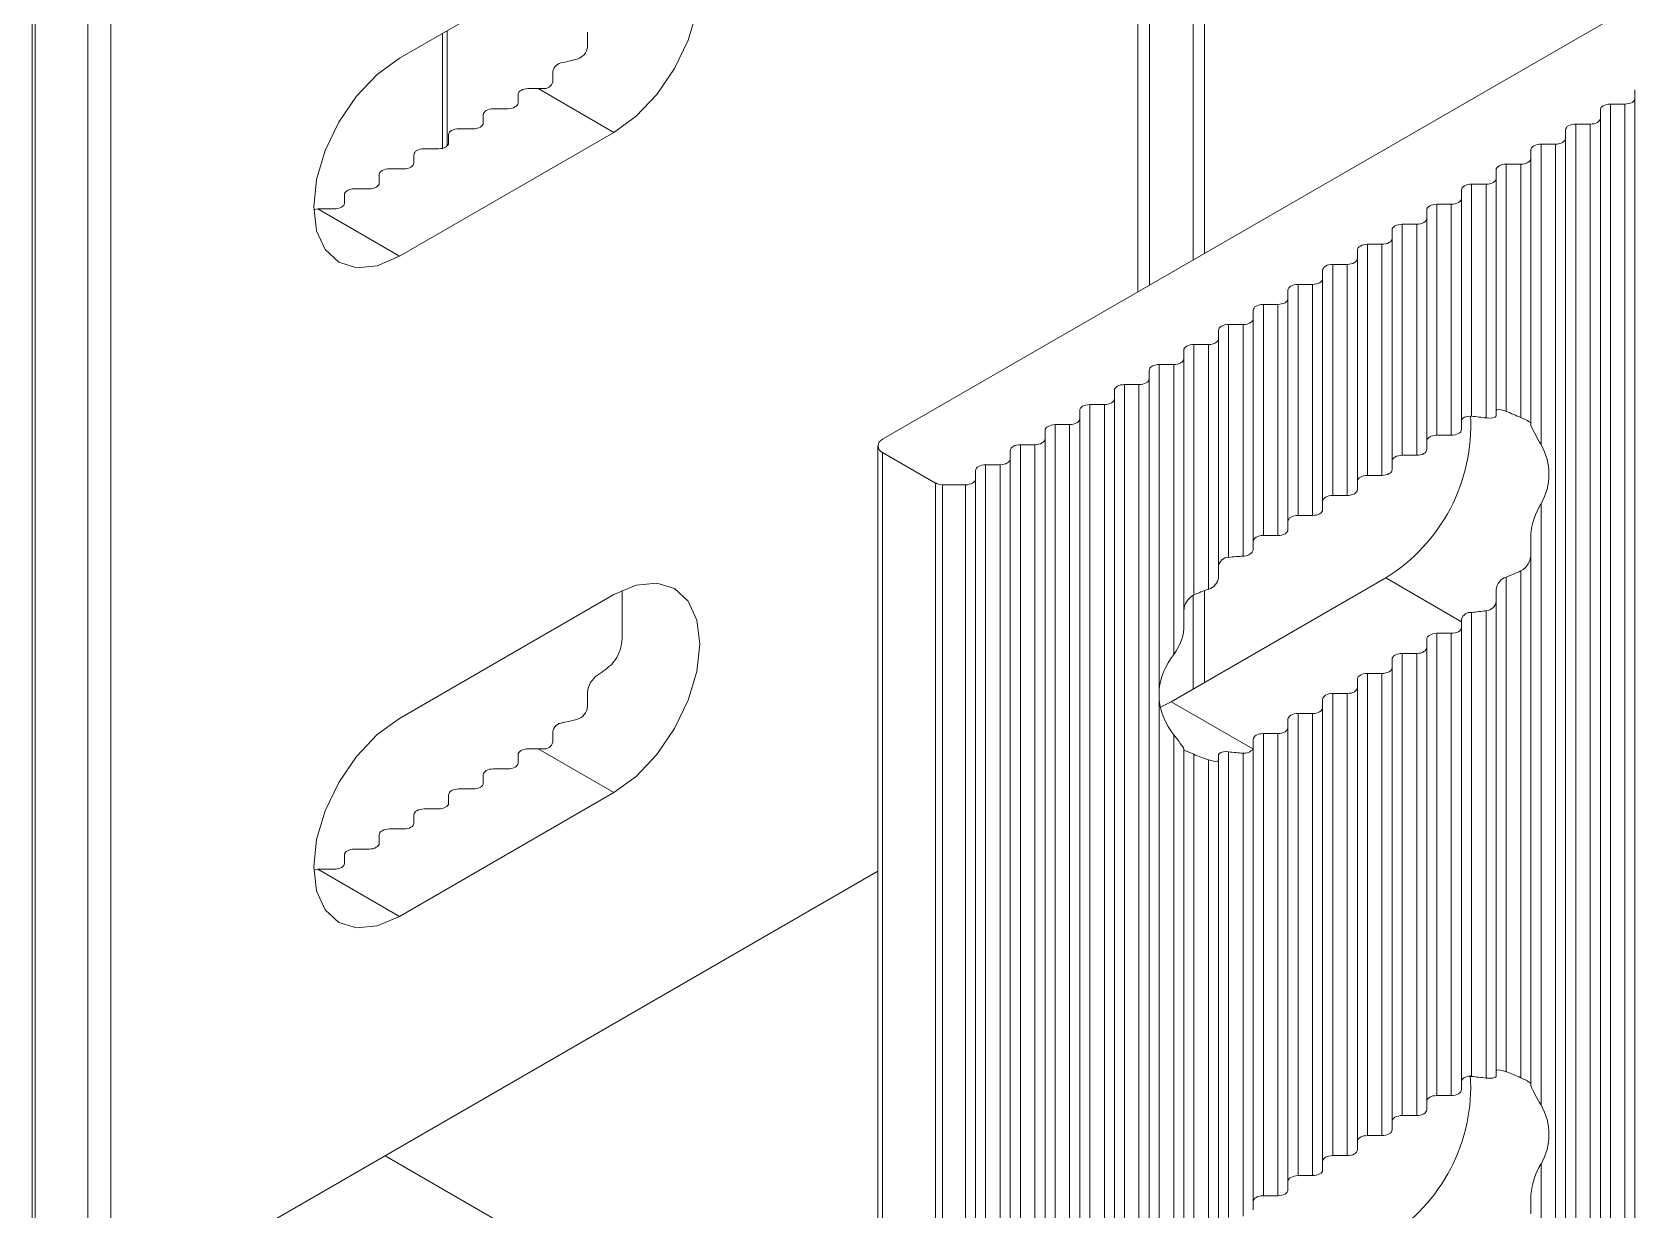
# Model space of a CAD drawing. Header units: millimetres. Extents: x 39 to 459, y 26 to 647.
# Drawn here: x 84.184 to 85.373, y 234.883 to 235.757 of the extents above; entities that cross this region are included whole.
import ezdxf

# ---------------------------------------------------------------- set-up
doc = ezdxf.new("R2010")
doc.units = ezdxf.units.MM
doc.layers.add('ANTET', color=7, linetype='Continuous')

# ---------------------------------------------------------------- blocks, each defined once
blk = doc.blocks.new('Griyaj Montajı')
at = {"color": 8, "linetype": 'Continuous', "lineweight": 15}
for p, q in [((11067.9592, 2127.9226), (11067.9592, 2127.2613)), ((11067.9677, 2127.9246), (11067.9677, 2127.2662)), ((11068.0002, 2127.9246), (11068.0002, 2127.2849)), ((11068.0087, 2127.9226), (11068.0087, 2127.2898)), ((11067.4466, 2127.4551), (11067.4466, 2127.3696)), ((11068.0002, 2127.0365), (11068.0002, 2126.9665)), ((11068.0087, 2127.0395), (11068.0087, 2126.9714))]:
    blk.add_line(p, q, dxfattribs=at)
at = {"color": 7, "linetype": 'Continuous', "lineweight": 15}
for p, q in [((11068.532, 2127.5919), (11067.7697, 2127.1519)), ((11067.5703, 2127.5266), (11067.4112, 2127.4347)), ((11067.1386, 2127.5082), (11067.1386, 2126.5284)), ((11067.1408, 2127.5052), (11067.1408, 2126.5253)), ((11067.18, 2127.4825), (11067.18, 2126.5027)), ((11067.197, 2127.4825), (11067.197, 2126.5027)), ((11067.443, 2127.4531), (11067.443, 2127.3678)), ((11067.4992, 2127.4078), (11067.4992, 2127.4015)), ((11067.514, 2127.4121), (11067.5067, 2127.4121)), ((11067.514, 2127.4121), (11067.5703, 2127.3796)), ((11068.3281, 2127.405), (11068.3281, 2127.4112)), ((11068.3281, 2127.405), (11068.3281, 2126.4252)), ((11067.4734, 2127.3929), (11067.4734, 2127.3867)), ((11067.4917, 2127.3972), (11067.4809, 2127.3972)), ((11068.3024, 2127.3901), (11068.3024, 2127.3963)), ((11068.3099, 2127.4007), (11068.3206, 2127.4007)), ((11068.3099, 2127.4007), (11068.3099, 2126.4208)), ((11068.3206, 2127.4007), (11068.3206, 2126.4208)), ((11067.5703, 2127.3796), (11067.4112, 2127.2878)), ((11067.4659, 2127.3823), (11067.4551, 2127.3823)), ((11068.2766, 2127.3753), (11068.2766, 2127.3815)), ((11068.2841, 2127.3858), (11068.2949, 2127.3858)), ((11068.2841, 2127.3858), (11068.2841, 2126.406)), ((11068.2949, 2127.3858), (11068.2949, 2126.406)), ((11068.3024, 2127.3901), (11068.3024, 2126.4103)), ((11067.4476, 2127.378), (11067.4476, 2127.3718)), ((11068.2584, 2127.3709), (11068.2691, 2127.3709)), ((11068.2584, 2127.3709), (11068.2584, 2127.1481)), ((11068.2691, 2127.3709), (11068.2691, 2126.3911)), ((11068.2766, 2127.3753), (11068.2766, 2126.3954)), ((11067.4219, 2127.3631), (11067.4219, 2127.3569)), ((11067.4401, 2127.3675), (11067.4294, 2127.3675)), ((11068.2326, 2127.3561), (11068.2434, 2127.3561)), ((11068.2326, 2127.3561), (11068.2326, 2127.1725)), ((11068.2434, 2127.3561), (11068.2434, 2127.168)), ((11068.2509, 2127.3604), (11068.2509, 2127.3666)), ((11068.2509, 2127.3604), (11068.2509, 2127.1639)), ((11067.3961, 2127.3483), (11067.3961, 2127.3421)), ((11067.4144, 2127.3526), (11067.4036, 2127.3526)), ((11068.2251, 2127.3455), (11068.2251, 2127.3517)), ((11068.2251, 2127.3455), (11068.2251, 2127.1695)), ((11067.3704, 2127.3334), (11067.3704, 2127.3272)), ((11067.3886, 2127.3377), (11067.3779, 2127.3377)), ((11068.1993, 2127.3307), (11068.1993, 2127.3369)), ((11068.2068, 2127.3412), (11068.2176, 2127.3412)), ((11068.2068, 2127.3412), (11068.2068, 2127.169)), ((11068.2176, 2127.3412), (11068.2176, 2127.1678)), ((11067.3506, 2127.3228), (11067.3483, 2127.3223)), ((11067.3506, 2127.3228), (11067.4112, 2127.2878)), ((11067.3629, 2127.3229), (11067.3521, 2127.3229)), ((11068.1736, 2127.3158), (11068.1736, 2127.322)), ((11068.1811, 2127.3263), (11068.1918, 2127.3263)), ((11068.1811, 2127.3263), (11068.1811, 2127.1549)), ((11068.1918, 2127.3263), (11068.1918, 2127.1549)), ((11068.1993, 2127.3307), (11068.1993, 2127.1592)), ((11068.1553, 2127.3115), (11068.1661, 2127.3115)), ((11068.1553, 2127.3115), (11068.1553, 2127.14)), ((11068.1661, 2127.3115), (11068.1661, 2127.14)), ((11068.1736, 2127.3158), (11068.1736, 2127.1443)), ((11068.1296, 2127.2966), (11068.1403, 2127.2966)), ((11068.1296, 2127.2966), (11068.1296, 2127.1251)), ((11068.1403, 2127.2966), (11068.1403, 2127.1251)), ((11068.1478, 2127.3009), (11068.1478, 2127.3071)), ((11068.1478, 2127.3009), (11068.1478, 2127.1294)), ((11068.1221, 2127.286), (11068.1221, 2127.2923)), ((11068.1221, 2127.286), (11068.1221, 2127.1146)), ((11068.0963, 2127.2712), (11068.0963, 2127.2774)), ((11068.1038, 2127.2817), (11068.1146, 2127.2817)), ((11068.1038, 2127.2817), (11068.1038, 2127.1102)), ((11068.1146, 2127.2817), (11068.1146, 2127.1102)), ((11068.0706, 2127.2563), (11068.0706, 2127.2625)), ((11068.0781, 2127.2668), (11068.0888, 2127.2668)), ((11068.0781, 2127.2668), (11068.0781, 2127.0954)), ((11068.0888, 2127.2668), (11068.0888, 2127.0954)), ((11068.0963, 2127.2712), (11068.0963, 2127.0997)), ((11068.0523, 2127.252), (11068.0631, 2127.252)), ((11068.0523, 2127.252), (11068.0523, 2127.0805)), ((11068.0631, 2127.252), (11068.0631, 2127.0805)), ((11068.0706, 2127.2563), (11068.0706, 2127.0848)), ((11068.0265, 2127.2371), (11068.0373, 2127.2371)), ((11068.0265, 2127.2371), (11068.0265, 2127.0643)), ((11068.0373, 2127.2371), (11068.0373, 2127.0652)), ((11068.0448, 2127.2414), (11068.0448, 2127.2476)), ((11068.0448, 2127.2414), (11068.0448, 2127.07)), ((11068.019, 2127.2266), (11068.019, 2127.2328)), ((11068.019, 2127.2266), (11068.019, 2127.0492)), ((11067.9933, 2127.2117), (11067.9933, 2127.2179)), ((11068.0008, 2127.2222), (11068.0115, 2127.2222)), ((11068.0008, 2127.2222), (11068.0008, 2127.0364)), ((11068.0115, 2127.2222), (11068.0115, 2127.0405)), ((11067.9675, 2127.1968), (11067.9675, 2127.203)), ((11067.975, 2127.2074), (11067.9858, 2127.2074)), ((11067.975, 2127.2074), (11067.975, 2126.9666)), ((11067.9858, 2127.2074), (11067.9858, 2126.9923)), ((11067.9933, 2127.2117), (11067.9933, 2127.0112)), ((11067.9493, 2127.1925), (11067.96, 2127.1925)), ((11067.9493, 2127.1925), (11067.9493, 2126.2127)), ((11067.96, 2127.1925), (11067.96, 2126.2127)), ((11067.9675, 2127.1968), (11067.9675, 2126.217)), ((11067.9235, 2127.1776), (11067.9343, 2127.1776)), ((11067.9235, 2127.1776), (11067.9235, 2126.1978)), ((11067.9343, 2127.1776), (11067.9343, 2126.1978)), ((11067.9418, 2127.182), (11067.9418, 2127.1882)), ((11067.9418, 2127.182), (11067.9418, 2126.2021)), ((11067.916, 2127.1671), (11067.916, 2127.1733)), ((11067.916, 2127.1671), (11067.916, 2126.1872)), ((11067.8903, 2127.1522), (11067.8903, 2127.1584)), ((11067.8978, 2127.1628), (11067.9085, 2127.1628)), ((11067.8978, 2127.1628), (11067.8978, 2126.1829)), ((11067.9085, 2127.1628), (11067.9085, 2126.1829)), ((11068.1918, 2127.1549), (11068.1811, 2127.1549)), ((11067.7662, 2127.147), (11067.7662, 2126.1671)), ((11067.7697, 2127.1421), (11067.809, 2127.1194)), ((11067.7697, 2127.1421), (11067.7697, 2126.1622)), ((11067.8645, 2127.1374), (11067.8645, 2127.1436)), ((11067.872, 2127.1479), (11067.8828, 2127.1479)), ((11067.872, 2127.1479), (11067.872, 2126.168)), ((11067.8828, 2127.1479), (11067.8828, 2126.168)), ((11067.8903, 2127.1522), (11067.8903, 2126.1724)), ((11067.8462, 2127.133), (11067.857, 2127.133)), ((11067.8462, 2127.133), (11067.8462, 2126.1532)), ((11067.857, 2127.133), (11067.857, 2126.1532)), ((11067.8645, 2127.1374), (11067.8645, 2126.1575)), ((11068.1661, 2127.14), (11068.1553, 2127.14)), ((11067.809, 2127.1194), (11067.809, 2126.1396)), ((11067.8143, 2127.1182), (11067.8312, 2127.1182)), ((11067.8143, 2127.1182), (11067.8143, 2126.1383)), ((11067.8312, 2127.1182), (11067.8312, 2126.1383)), ((11067.8387, 2127.1225), (11067.8387, 2127.1287)), ((11067.8387, 2127.1225), (11067.8387, 2126.1426)), ((11068.1403, 2127.1251), (11068.1296, 2127.1251)), ((11068.1146, 2127.1102), (11068.1038, 2127.1102)), ((11068.0888, 2127.0954), (11068.0781, 2127.0954)), ((11068.2584, 2127.1039), (11068.2584, 2126.6581)), ((11068.0631, 2127.0805), (11068.0523, 2127.0805)), ((11068.2509, 2127.0669), (11068.2509, 2126.674)), ((11068.1431, 2127.049), (11067.984, 2126.9571)), ((11068.1993, 2127.0165), (11068.1431, 2127.049)), ((11068.2326, 2127.0497), (11068.2326, 2126.6826)), ((11068.2434, 2127.0542), (11068.2434, 2126.678)), ((11067.5703, 2127.0367), (11067.4112, 2126.9448)), ((11068.2068, 2127.0235), (11068.2068, 2126.679)), ((11068.2176, 2127.0247), (11068.2176, 2126.6778)), ((11068.2251, 2127.0316), (11068.2251, 2126.6796)), ((11068.1993, 2127.0165), (11068.1993, 2127.0122)), ((11068.1993, 2127.0122), (11068.1993, 2126.6693)), ((11068.1736, 2127.0035), (11068.1736, 2126.9973)), ((11068.1918, 2127.0079), (11068.1811, 2127.0079)), ((11068.1811, 2127.0079), (11068.1811, 2126.6649)), ((11068.1918, 2127.0079), (11068.1918, 2126.6649)), ((11068.1478, 2126.9887), (11068.1478, 2126.9825)), ((11068.1661, 2126.993), (11068.1553, 2126.993)), ((11068.1553, 2126.993), (11068.1553, 2126.6501)), ((11068.1661, 2126.993), (11068.1661, 2126.6501)), ((11068.1736, 2126.9973), (11068.1736, 2126.6544)), ((11068.1403, 2126.9781), (11068.1296, 2126.9781)), ((11068.1296, 2126.9781), (11068.1296, 2126.6352)), ((11068.1403, 2126.9781), (11068.1403, 2126.6352)), ((11068.1478, 2126.9825), (11068.1478, 2126.6395)), ((11068.1146, 2126.9633), (11068.1038, 2126.9633)), ((11068.1038, 2126.9633), (11068.1038, 2126.6203)), ((11068.1146, 2126.9633), (11068.1146, 2126.6203)), ((11068.1221, 2126.9738), (11068.1221, 2126.9676)), ((11068.1221, 2126.9676), (11068.1221, 2126.6246)), ((11067.975, 2126.9582), (11067.975, 2126.4767)), ((11067.984, 2126.9571), (11067.9759, 2126.953)), ((11068.0446, 2126.9221), (11067.984, 2126.9571)), ((11068.0963, 2126.9589), (11068.0963, 2126.9527)), ((11068.0963, 2126.9527), (11068.0963, 2126.6098)), ((11068.0706, 2126.9441), (11068.0706, 2126.9379)), ((11068.0888, 2126.9484), (11068.0781, 2126.9484)), ((11068.0781, 2126.9484), (11068.0781, 2126.6055)), ((11068.0888, 2126.9484), (11068.0888, 2126.6055)), ((11067.9858, 2126.9326), (11067.9858, 2126.5023)), ((11068.0448, 2126.9292), (11068.0448, 2126.923)), ((11068.0631, 2126.9335), (11068.0523, 2126.9335)), ((11068.0523, 2126.9335), (11068.0523, 2126.5906)), ((11068.0631, 2126.9335), (11068.0631, 2126.5906)), ((11068.0706, 2126.9379), (11068.0706, 2126.5949)), ((11067.4992, 2126.9178), (11067.4992, 2126.9116)), ((11067.514, 2126.9222), (11067.5067, 2126.9222)), ((11067.514, 2126.9222), (11067.5703, 2126.8897)), ((11067.9933, 2126.9223), (11067.9933, 2126.5213)), ((11068.0008, 2126.9181), (11068.0008, 2126.5465)), ((11068.0265, 2126.92), (11068.0265, 2126.5744)), ((11068.0373, 2126.9191), (11068.0373, 2126.5753)), ((11068.0448, 2126.923), (11068.0448, 2126.58)), ((11067.4917, 2126.9073), (11067.4809, 2126.9073)), ((11068.0115, 2126.914), (11068.0115, 2126.5506)), ((11068.019, 2126.914), (11068.019, 2126.5593)), ((11067.4659, 2126.8924), (11067.4551, 2126.8924)), ((11067.4734, 2126.903), (11067.4734, 2126.8968)), ((11067.5703, 2126.8897), (11067.4112, 2126.7978)), ((11067.4476, 2126.8881), (11067.4476, 2126.8819)), ((11067.4219, 2126.8732), (11067.4219, 2126.867)), ((11067.4401, 2126.8776), (11067.4294, 2126.8776)), ((11067.3961, 2126.8584), (11067.3961, 2126.8521)), ((11067.4144, 2126.8627), (11067.4036, 2126.8627)), ((11067.3886, 2126.8478), (11067.3779, 2126.8478)), ((11067.3506, 2126.8328), (11067.4112, 2126.7978)), ((11067.3629, 2126.8329), (11067.3521, 2126.8329)), ((11067.3704, 2126.8435), (11067.3704, 2126.8373)), ((11067.7662, 2126.8313), (11067.197, 2126.5027)), ((11068.1918, 2126.6649), (11068.1811, 2126.6649)), ((11068.1661, 2126.6501), (11068.1553, 2126.6501)), ((11068.1403, 2126.6352), (11068.1296, 2126.6352)), ((11067.4005, 2126.6202), (11067.7662, 2126.4091)), ((11068.1146, 2126.6203), (11068.1038, 2126.6203)), ((11068.2584, 2126.614), (11068.2584, 2126.3911)), ((11068.0888, 2126.6055), (11068.0781, 2126.6055)), ((11068.0631, 2126.5906), (11068.0523, 2126.5906))]:
    blk.add_line(p, q, dxfattribs=at)
at = {"color": 7, "linetype": 'Continuous', "lineweight": 15, "flags": 128}
for points in [[(11067.5703, 2127.5266), (11067.5868, 2127.5336), (11067.6021, 2127.5351), (11067.6153, 2127.531), (11067.6254, 2127.5216), (11067.6318, 2127.5076), (11067.634, 2127.4898), (11067.6318, 2127.4696), (11067.6254, 2127.4482), (11067.6153, 2127.4271), (11067.6021, 2127.4078), (11067.5868, 2127.3916), (11067.5703, 2127.3796)], [(11067.5507, 2127.4541), (11067.5507, 2127.4505), (11067.5507, 2127.4469), (11067.5507, 2127.4433)], [(11067.4112, 2127.2878), (11067.3947, 2127.2807), (11067.3794, 2127.2792), (11067.3662, 2127.2833), (11067.3561, 2127.2927), (11067.3497, 2127.3067), (11067.3476, 2127.3245), (11067.3497, 2127.3448), (11067.3561, 2127.3662), (11067.3662, 2127.3872), (11067.3794, 2127.4065), (11067.3947, 2127.4227), (11067.4112, 2127.4347)], [(11067.5249, 2127.4246), (11067.5249, 2127.4221), (11067.5249, 2127.4196), (11067.5249, 2127.4172)], [(11067.5067, 2127.4121), (11067.5052, 2127.412), (11067.5038, 2127.4118), (11067.5025, 2127.4114), (11067.5014, 2127.4108), (11067.5004, 2127.4102), (11067.4997, 2127.4094), (11067.4993, 2127.4086), (11067.4992, 2127.4078)], [(11068.3206, 2127.4007), (11068.3221, 2127.4008), (11068.3235, 2127.401), (11068.3248, 2127.4014), (11068.3259, 2127.4019), (11068.3269, 2127.4026), (11068.3276, 2127.4033), (11068.328, 2127.4042), (11068.3281, 2127.405)], [(11067.4809, 2127.3972), (11067.4794, 2127.3971), (11067.478, 2127.3969), (11067.4767, 2127.3965), (11067.4756, 2127.3959), (11067.4747, 2127.3953), (11067.474, 2127.3945), (11067.4735, 2127.3937), (11067.4734, 2127.3929)], [(11067.4992, 2127.4015), (11067.499, 2127.4007), (11067.4986, 2127.3999), (11067.4979, 2127.3991), (11067.497, 2127.3985), (11067.4958, 2127.3979), (11067.4945, 2127.3975), (11067.4931, 2127.3973), (11067.4917, 2127.3972)], [(11068.3024, 2127.3963), (11068.3025, 2127.3972), (11068.3029, 2127.398), (11068.3036, 2127.3987), (11068.3046, 2127.3994), (11068.3057, 2127.3999), (11068.307, 2127.4003), (11068.3084, 2127.4006), (11068.3099, 2127.4007)], [(11067.4551, 2127.3823), (11067.4537, 2127.3823), (11067.4523, 2127.382), (11067.451, 2127.3816), (11067.4498, 2127.3811), (11067.4489, 2127.3804), (11067.4482, 2127.3797), (11067.4478, 2127.3789), (11067.4476, 2127.378)], [(11067.4734, 2127.3867), (11067.4733, 2127.3858), (11067.4728, 2127.385), (11067.4721, 2127.3843), (11067.4712, 2127.3836), (11067.4701, 2127.3831), (11067.4688, 2127.3827), (11067.4674, 2127.3824), (11067.4659, 2127.3823)], [(11068.2766, 2127.3815), (11068.2768, 2127.3823), (11068.2772, 2127.3831), (11068.2779, 2127.3839), (11068.2788, 2127.3845), (11068.2799, 2127.3851), (11068.2812, 2127.3855), (11068.2827, 2127.3857), (11068.2841, 2127.3858)], [(11068.2949, 2127.3858), (11068.2963, 2127.3859), (11068.2977, 2127.3861), (11068.299, 2127.3865), (11068.3002, 2127.3871), (11068.3011, 2127.3877), (11068.3018, 2127.3885), (11068.3022, 2127.3893), (11068.3024, 2127.3901)], [(11067.4476, 2127.3718), (11067.4475, 2127.371), (11067.4471, 2127.3701), (11067.4464, 2127.3694), (11067.4454, 2127.3687), (11067.4443, 2127.3682), (11067.443, 2127.3678), (11067.4416, 2127.3676), (11067.4401, 2127.3675)], [(11068.2509, 2127.3666), (11068.251, 2127.3674), (11068.2514, 2127.3683), (11068.2521, 2127.369), (11068.2531, 2127.3697), (11068.2542, 2127.3702), (11068.2555, 2127.3706), (11068.2569, 2127.3709), (11068.2584, 2127.3709)], [(11068.2691, 2127.3709), (11068.2706, 2127.371), (11068.272, 2127.3713), (11068.2733, 2127.3717), (11068.2744, 2127.3722), (11068.2754, 2127.3729), (11068.276, 2127.3736), (11068.2765, 2127.3744), (11068.2766, 2127.3753)], [(11067.4219, 2127.3569), (11067.4217, 2127.3561), (11067.4213, 2127.3553), (11067.4206, 2127.3545), (11067.4197, 2127.3539), (11067.4186, 2127.3533), (11067.4173, 2127.3529), (11067.4158, 2127.3527), (11067.4144, 2127.3526)], [(11067.4294, 2127.3675), (11067.4279, 2127.3674), (11067.4265, 2127.3671), (11067.4252, 2127.3667), (11067.4241, 2127.3662), (11067.4231, 2127.3656), (11067.4225, 2127.3648), (11067.422, 2127.364), (11067.4219, 2127.3631)], [(11068.2251, 2127.3517), (11068.2252, 2127.3526), (11068.2257, 2127.3534), (11068.2264, 2127.3541), (11068.2273, 2127.3548), (11068.2284, 2127.3553), (11068.2297, 2127.3557), (11068.2311, 2127.356), (11068.2326, 2127.3561)], [(11068.2434, 2127.3561), (11068.2448, 2127.3561), (11068.2462, 2127.3564), (11068.2475, 2127.3568), (11068.2487, 2127.3573), (11068.2496, 2127.358), (11068.2503, 2127.3587), (11068.2507, 2127.3596), (11068.2509, 2127.3604)], [(11067.4036, 2127.3526), (11067.4022, 2127.3525), (11067.4008, 2127.3523), (11067.3995, 2127.3519), (11067.3983, 2127.3513), (11067.3974, 2127.3507), (11067.3967, 2127.3499), (11067.3963, 2127.3491), (11067.3961, 2127.3483)], [(11068.2176, 2127.3412), (11068.2191, 2127.3413), (11068.2205, 2127.3415), (11068.2218, 2127.3419), (11068.2229, 2127.3425), (11068.2238, 2127.3431), (11068.2245, 2127.3439), (11068.225, 2127.3447), (11068.2251, 2127.3455)], [(11067.3779, 2127.3377), (11067.3764, 2127.3377), (11067.375, 2127.3374), (11067.3737, 2127.337), (11067.3726, 2127.3365), (11067.3716, 2127.3358), (11067.3709, 2127.3351), (11067.3705, 2127.3343), (11067.3704, 2127.3334)], [(11067.3961, 2127.3421), (11067.396, 2127.3412), (11067.3956, 2127.3404), (11067.3949, 2127.3397), (11067.3939, 2127.339), (11067.3928, 2127.3385), (11067.3915, 2127.3381), (11067.3901, 2127.3378), (11067.3886, 2127.3377)], [(11068.1993, 2127.3369), (11068.1995, 2127.3377), (11068.1999, 2127.3385), (11068.2006, 2127.3393), (11068.2015, 2127.3399), (11068.2027, 2127.3405), (11068.204, 2127.3409), (11068.2054, 2127.3411), (11068.2068, 2127.3412)], [(11067.3704, 2127.3272), (11067.3702, 2127.3264), (11067.3698, 2127.3255), (11067.3691, 2127.3248), (11067.3682, 2127.3241), (11067.367, 2127.3236), (11067.3657, 2127.3232), (11067.3643, 2127.323), (11067.3629, 2127.3229)], [(11068.1736, 2127.322), (11068.1737, 2127.3228), (11068.1742, 2127.3237), (11068.1748, 2127.3244), (11068.1758, 2127.3251), (11068.1769, 2127.3256), (11068.1782, 2127.326), (11068.1796, 2127.3262), (11068.1811, 2127.3263)], [(11068.1918, 2127.3263), (11068.1933, 2127.3264), (11068.1947, 2127.3267), (11068.196, 2127.3271), (11068.1971, 2127.3276), (11068.1981, 2127.3283), (11068.1988, 2127.329), (11068.1992, 2127.3298), (11068.1993, 2127.3307)], [(11068.1478, 2127.3071), (11068.148, 2127.308), (11068.1484, 2127.3088), (11068.1491, 2127.3095), (11068.15, 2127.3102), (11068.1512, 2127.3107), (11068.1525, 2127.3111), (11068.1539, 2127.3114), (11068.1553, 2127.3115)], [(11068.1661, 2127.3115), (11068.1675, 2127.3115), (11068.169, 2127.3118), (11068.1703, 2127.3122), (11068.1714, 2127.3127), (11068.1723, 2127.3134), (11068.173, 2127.3141), (11068.1734, 2127.3149), (11068.1736, 2127.3158)], [(11068.1221, 2127.2923), (11068.1222, 2127.2931), (11068.1226, 2127.2939), (11068.1233, 2127.2947), (11068.1243, 2127.2953), (11068.1254, 2127.2959), (11068.1267, 2127.2963), (11068.1281, 2127.2965), (11068.1296, 2127.2966)], [(11068.1403, 2127.2966), (11068.1418, 2127.2967), (11068.1432, 2127.2969), (11068.1445, 2127.2973), (11068.1456, 2127.2979), (11068.1466, 2127.2985), (11068.1473, 2127.2993), (11068.1477, 2127.3001), (11068.1478, 2127.3009)], [(11068.1146, 2127.2817), (11068.116, 2127.2818), (11068.1174, 2127.282), (11068.1187, 2127.2824), (11068.1199, 2127.283), (11068.1208, 2127.2836), (11068.1215, 2127.2844), (11068.1219, 2127.2852), (11068.1221, 2127.286)], [(11068.0963, 2127.2774), (11068.0965, 2127.2782), (11068.0969, 2127.279), (11068.0976, 2127.2798), (11068.0985, 2127.2804), (11068.0996, 2127.281), (11068.1009, 2127.2814), (11068.1024, 2127.2816), (11068.1038, 2127.2817)], [(11068.0706, 2127.2625), (11068.0707, 2127.2634), (11068.0711, 2127.2642), (11068.0718, 2127.2649), (11068.0728, 2127.2656), (11068.0739, 2127.2661), (11068.0752, 2127.2665), (11068.0766, 2127.2668), (11068.0781, 2127.2668)], [(11068.0888, 2127.2668), (11068.0903, 2127.2669), (11068.0917, 2127.2672), (11068.093, 2127.2676), (11068.0941, 2127.2681), (11068.0951, 2127.2688), (11068.0957, 2127.2695), (11068.0962, 2127.2703), (11068.0963, 2127.2712)], [(11068.0448, 2127.2476), (11068.0449, 2127.2485), (11068.0454, 2127.2493), (11068.0461, 2127.2501), (11068.047, 2127.2507), (11068.0481, 2127.2512), (11068.0494, 2127.2516), (11068.0508, 2127.2519), (11068.0523, 2127.252)], [(11068.0631, 2127.252), (11068.0645, 2127.2521), (11068.0659, 2127.2523), (11068.0672, 2127.2527), (11068.0684, 2127.2532), (11068.0693, 2127.2539), (11068.07, 2127.2547), (11068.0704, 2127.2555), (11068.0706, 2127.2563)], [(11068.019, 2127.2328), (11068.0192, 2127.2336), (11068.0196, 2127.2344), (11068.0203, 2127.2352), (11068.0212, 2127.2358), (11068.0224, 2127.2364), (11068.0237, 2127.2368), (11068.0251, 2127.237), (11068.0265, 2127.2371)], [(11068.0373, 2127.2371), (11068.0388, 2127.2372), (11068.0402, 2127.2374), (11068.0415, 2127.2378), (11068.0426, 2127.2384), (11068.0435, 2127.239), (11068.0442, 2127.2398), (11068.0447, 2127.2406), (11068.0448, 2127.2414)], [(11068.0115, 2127.2222), (11068.013, 2127.2223), (11068.0144, 2127.2226), (11068.0157, 2127.223), (11068.0168, 2127.2235), (11068.0178, 2127.2242), (11068.0185, 2127.2249), (11068.0189, 2127.2257), (11068.019, 2127.2266)], [(11067.9933, 2127.2179), (11067.9934, 2127.2188), (11067.9939, 2127.2196), (11067.9945, 2127.2203), (11067.9955, 2127.221), (11067.9966, 2127.2215), (11067.9979, 2127.2219), (11067.9993, 2127.2222), (11068.0008, 2127.2222)], [(11067.9675, 2127.203), (11067.9677, 2127.2039), (11067.9681, 2127.2047), (11067.9688, 2127.2054), (11067.9697, 2127.2061), (11067.9709, 2127.2066), (11067.9722, 2127.207), (11067.9736, 2127.2073), (11067.975, 2127.2074)], [(11067.9858, 2127.2074), (11067.9872, 2127.2075), (11067.9887, 2127.2077), (11067.99, 2127.2081), (11067.9911, 2127.2086), (11067.992, 2127.2093), (11067.9927, 2127.21), (11067.9931, 2127.2109), (11067.9933, 2127.2117)], [(11067.9418, 2127.1882), (11067.9419, 2127.189), (11067.9423, 2127.1898), (11067.943, 2127.1906), (11067.944, 2127.1912), (11067.9451, 2127.1918), (11067.9464, 2127.1922), (11067.9478, 2127.1924), (11067.9493, 2127.1925)], [(11067.96, 2127.1925), (11067.9615, 2127.1926), (11067.9629, 2127.1928), (11067.9642, 2127.1932), (11067.9653, 2127.1938), (11067.9663, 2127.1944), (11067.967, 2127.1952), (11067.9674, 2127.196), (11067.9675, 2127.1968)], [(11067.916, 2127.1733), (11067.9162, 2127.1741), (11067.9166, 2127.175), (11067.9173, 2127.1757), (11067.9182, 2127.1764), (11067.9193, 2127.1769), (11067.9206, 2127.1773), (11067.9221, 2127.1775), (11067.9235, 2127.1776)], [(11067.9343, 2127.1776), (11067.9357, 2127.1777), (11067.9371, 2127.178), (11067.9384, 2127.1784), (11067.9396, 2127.1789), (11067.9405, 2127.1796), (11067.9412, 2127.1803), (11067.9416, 2127.1811), (11067.9418, 2127.182)], [(11067.9085, 2127.1628), (11067.91, 2127.1628), (11067.9114, 2127.1631), (11067.9127, 2127.1635), (11067.9138, 2127.164), (11067.9147, 2127.1647), (11067.9154, 2127.1654), (11067.9159, 2127.1662), (11067.916, 2127.1671)], [(11068.1993, 2127.1654), (11068.1994, 2127.1658), (11068.2001, 2127.1672), (11068.2016, 2127.1682), (11068.2036, 2127.1688), (11068.206, 2127.169), (11068.2068, 2127.169)], [(11068.2176, 2127.1678), (11068.2183, 2127.1677), (11068.2207, 2127.1676), (11068.2227, 2127.1678), (11068.2243, 2127.1684), (11068.225, 2127.1692), (11068.2251, 2127.1695)], [(11068.2251, 2127.1731), (11068.2251, 2127.1732), (11068.2256, 2127.1737), (11068.2268, 2127.1739), (11068.2289, 2127.1737), (11068.2316, 2127.1729), (11068.2326, 2127.1725)], [(11067.8903, 2127.1584), (11067.8904, 2127.1593), (11067.8908, 2127.1601), (11067.8915, 2127.1608), (11067.8925, 2127.1615), (11067.8936, 2127.162), (11067.8949, 2127.1624), (11067.8963, 2127.1627), (11067.8978, 2127.1628)], [(11068.1811, 2127.1549), (11068.1796, 2127.1548), (11068.1782, 2127.1545), (11068.1769, 2127.1541), (11068.1758, 2127.1536), (11068.1748, 2127.1529), (11068.1742, 2127.1522), (11068.1737, 2127.1514), (11068.1736, 2127.1505)], [(11068.1993, 2127.1592), (11068.1992, 2127.1583), (11068.1988, 2127.1575), (11068.1981, 2127.1568), (11068.1971, 2127.1561), (11068.196, 2127.1556), (11068.1947, 2127.1552), (11068.1933, 2127.1549), (11068.1918, 2127.1549)], [(11067.8645, 2127.1436), (11067.8646, 2127.1444), (11067.8651, 2127.1452), (11067.8658, 2127.146), (11067.8667, 2127.1466), (11067.8678, 2127.1472), (11067.8691, 2127.1476), (11067.8705, 2127.1478), (11067.872, 2127.1479)], [(11067.8828, 2127.1479), (11067.8842, 2127.148), (11067.8856, 2127.1482), (11067.8869, 2127.1486), (11067.8881, 2127.1492), (11067.889, 2127.1498), (11067.8897, 2127.1506), (11067.8901, 2127.1514), (11067.8903, 2127.1522)], [(11068.1736, 2127.1443), (11068.1734, 2127.1435), (11068.173, 2127.1427), (11068.1723, 2127.1419), (11068.1714, 2127.1413), (11068.1703, 2127.1407), (11068.169, 2127.1403), (11068.1675, 2127.1401), (11068.1661, 2127.14)], [(11067.8387, 2127.1287), (11067.8389, 2127.1295), (11067.8393, 2127.1304), (11067.84, 2127.1311), (11067.8409, 2127.1318), (11067.8421, 2127.1323), (11067.8434, 2127.1327), (11067.8448, 2127.1329), (11067.8462, 2127.133)], [(11067.857, 2127.133), (11067.8585, 2127.1331), (11067.8599, 2127.1334), (11067.8612, 2127.1338), (11067.8623, 2127.1343), (11067.8632, 2127.1349), (11067.8639, 2127.1357), (11067.8644, 2127.1365), (11067.8645, 2127.1374)], [(11068.1553, 2127.14), (11068.1539, 2127.1399), (11068.1525, 2127.1397), (11068.1512, 2127.1393), (11068.15, 2127.1387), (11068.1491, 2127.1381), (11068.1484, 2127.1373), (11068.148, 2127.1365), (11068.1478, 2127.1357)], [(11067.8312, 2127.1182), (11067.8327, 2127.1182), (11067.8341, 2127.1185), (11067.8354, 2127.1189), (11067.8365, 2127.1194), (11067.8375, 2127.1201), (11067.8382, 2127.1208), (11067.8386, 2127.1216), (11067.8387, 2127.1225)], [(11068.1296, 2127.1251), (11068.1281, 2127.125), (11068.1267, 2127.1248), (11068.1254, 2127.1244), (11068.1243, 2127.1238), (11068.1233, 2127.1232), (11068.1226, 2127.1224), (11068.1222, 2127.1216), (11068.1221, 2127.1208)], [(11068.1478, 2127.1294), (11068.1477, 2127.1286), (11068.1473, 2127.1278), (11068.1466, 2127.127), (11068.1456, 2127.1264), (11068.1445, 2127.1258), (11068.1432, 2127.1254), (11068.1418, 2127.1252), (11068.1403, 2127.1251)], [(11068.1038, 2127.1102), (11068.1024, 2127.1102), (11068.1009, 2127.1099), (11068.0996, 2127.1095), (11068.0985, 2127.109), (11068.0976, 2127.1083), (11068.0969, 2127.1076), (11068.0965, 2127.1068), (11068.0963, 2127.1059)], [(11068.1221, 2127.1146), (11068.1219, 2127.1137), (11068.1215, 2127.1129), (11068.1208, 2127.1122), (11068.1199, 2127.1115), (11068.1187, 2127.111), (11068.1174, 2127.1106), (11068.116, 2127.1103), (11068.1146, 2127.1102)], [(11068.0781, 2127.0954), (11068.0766, 2127.0953), (11068.0752, 2127.095), (11068.0739, 2127.0946), (11068.0728, 2127.0941), (11068.0718, 2127.0935), (11068.0711, 2127.0927), (11068.0707, 2127.0919), (11068.0706, 2127.091)], [(11068.0963, 2127.0997), (11068.0962, 2127.0989), (11068.0957, 2127.098), (11068.0951, 2127.0973), (11068.0941, 2127.0966), (11068.093, 2127.0961), (11068.0917, 2127.0957), (11068.0903, 2127.0955), (11068.0888, 2127.0954)], [(11068.0706, 2127.0848), (11068.0704, 2127.084), (11068.07, 2127.0832), (11068.0693, 2127.0824), (11068.0684, 2127.0818), (11068.0672, 2127.0812), (11068.0659, 2127.0808), (11068.0645, 2127.0806), (11068.0631, 2127.0805)], [(11068.0523, 2127.0805), (11068.0508, 2127.0804), (11068.0494, 2127.0802), (11068.0481, 2127.0798), (11068.047, 2127.0792), (11068.0461, 2127.0786), (11068.0454, 2127.0778), (11068.0449, 2127.077), (11068.0448, 2127.0762)], [(11068.2509, 2127.0813), (11068.2509, 2127.0765), (11068.2509, 2127.0718), (11068.2509, 2127.0669)], [(11067.5703, 2126.8897), (11067.5868, 2126.9017), (11067.6021, 2126.9179), (11067.6153, 2126.9372), (11067.6254, 2126.9582), (11067.6318, 2126.9796), (11067.634, 2126.9999), (11067.6318, 2127.0177), (11067.6254, 2127.0317), (11067.6153, 2127.0411), (11067.6021, 2127.0452), (11067.5868, 2127.0437), (11067.5703, 2127.0367)], [(11067.5764, 2127.0076), (11067.5764, 2127.0253), (11067.5764, 2127.0398)], [(11068.2251, 2127.0405), (11068.2251, 2127.0375), (11068.2251, 2127.0345), (11068.2251, 2127.0316)], [(11068.1993, 2127.0122), (11068.1992, 2127.0114), (11068.1988, 2127.0105), (11068.1981, 2127.0098), (11068.1971, 2127.0091), (11068.196, 2127.0086), (11068.1947, 2127.0082), (11068.1933, 2127.008), (11068.1918, 2127.0079)], [(11068.1993, 2127.0184), (11068.1993, 2127.0174), (11068.1993, 2127.0165)], [(11068.1811, 2127.0079), (11068.1796, 2127.0078), (11068.1782, 2127.0075), (11068.1769, 2127.0071), (11068.1758, 2127.0066), (11068.1748, 2127.006), (11068.1742, 2127.0052), (11068.1737, 2127.0044), (11068.1736, 2127.0035)], [(11068.1553, 2126.993), (11068.1539, 2126.9929), (11068.1525, 2126.9927), (11068.1512, 2126.9923), (11068.15, 2126.9917), (11068.1491, 2126.9911), (11068.1484, 2126.9903), (11068.148, 2126.9895), (11068.1478, 2126.9887)], [(11068.1736, 2126.9973), (11068.1734, 2126.9965), (11068.173, 2126.9957), (11068.1723, 2126.9949), (11068.1714, 2126.9943), (11068.1703, 2126.9937), (11068.169, 2126.9933), (11068.1675, 2126.9931), (11068.1661, 2126.993)], [(11068.1296, 2126.9781), (11068.1281, 2126.9781), (11068.1267, 2126.9778), (11068.1254, 2126.9774), (11068.1243, 2126.9769), (11068.1233, 2126.9762), (11068.1226, 2126.9755), (11068.1222, 2126.9747), (11068.1221, 2126.9738)], [(11068.1478, 2126.9825), (11068.1477, 2126.9816), (11068.1473, 2126.9808), (11068.1466, 2126.9801), (11068.1456, 2126.9794), (11068.1445, 2126.9789), (11068.1432, 2126.9785), (11068.1418, 2126.9782), (11068.1403, 2126.9781)], [(11067.5507, 2126.9534), (11067.5507, 2126.957), (11067.5507, 2126.9606), (11067.5507, 2126.9642)], [(11067.975, 2126.9582), (11067.9749, 2126.9646), (11067.975, 2126.9666)], [(11068.1038, 2126.9633), (11068.1024, 2126.9632), (11068.1009, 2126.9629), (11068.0996, 2126.9625), (11068.0985, 2126.962), (11068.0976, 2126.9613), (11068.0969, 2126.9606), (11068.0965, 2126.9598), (11068.0963, 2126.9589)], [(11068.1221, 2126.9676), (11068.1219, 2126.9668), (11068.1215, 2126.9659), (11068.1208, 2126.9652), (11068.1199, 2126.9645), (11068.1187, 2126.964), (11068.1174, 2126.9636), (11068.116, 2126.9634), (11068.1146, 2126.9633)], [(11068.0963, 2126.9527), (11068.0962, 2126.9519), (11068.0957, 2126.9511), (11068.0951, 2126.9503), (11068.0941, 2126.9497), (11068.093, 2126.9491), (11068.0917, 2126.9487), (11068.0903, 2126.9485), (11068.0888, 2126.9484)], [(11067.4112, 2126.9448), (11067.3947, 2126.9328), (11067.3794, 2126.9166), (11067.3662, 2126.8973), (11067.3561, 2126.8762), (11067.3497, 2126.8549), (11067.3476, 2126.8346), (11067.3497, 2126.8168), (11067.3561, 2126.8028), (11067.3662, 2126.7934), (11067.3794, 2126.7893), (11067.3947, 2126.7908), (11067.4112, 2126.7978)], [(11068.0781, 2126.9484), (11068.0766, 2126.9483), (11068.0752, 2126.9481), (11068.0739, 2126.9477), (11068.0728, 2126.9471), (11068.0718, 2126.9465), (11068.0711, 2126.9457), (11068.0707, 2126.9449), (11068.0706, 2126.9441)], [(11067.5249, 2126.9273), (11067.5249, 2126.9297), (11067.5249, 2126.9321), (11067.5249, 2126.9346)], [(11068.0523, 2126.9335), (11068.0508, 2126.9334), (11068.0494, 2126.9332), (11068.0481, 2126.9328), (11068.047, 2126.9323), (11068.0461, 2126.9316), (11068.0454, 2126.9309), (11068.0449, 2126.93), (11068.0448, 2126.9292)], [(11068.0706, 2126.9379), (11068.0704, 2126.937), (11068.07, 2126.9362), (11068.0693, 2126.9355), (11068.0684, 2126.9348), (11068.0672, 2126.9343), (11068.0659, 2126.9339), (11068.0645, 2126.9336), (11068.0631, 2126.9335)], [(11067.5067, 2126.9222), (11067.5052, 2126.9221), (11067.5038, 2126.9218), (11067.5025, 2126.9214), (11067.5014, 2126.9209), (11067.5004, 2126.9202), (11067.4997, 2126.9195), (11067.4993, 2126.9187), (11067.4992, 2126.9178)], [(11068.0265, 2126.92), (11068.025, 2126.9201), (11068.0227, 2126.92), (11068.0208, 2126.9195), (11068.0195, 2126.9188), (11068.019, 2126.9179)], [(11068.019, 2126.9179), (11068.019, 2126.9165), (11068.019, 2126.9152), (11068.019, 2126.914)], [(11067.4809, 2126.9073), (11067.4794, 2126.9072), (11067.478, 2126.907), (11067.4767, 2126.9066), (11067.4756, 2126.906), (11067.4747, 2126.9054), (11067.474, 2126.9046), (11067.4735, 2126.9038), (11067.4734, 2126.903)], [(11067.4992, 2126.9116), (11067.499, 2126.9108), (11067.4986, 2126.91), (11067.4979, 2126.9092), (11067.497, 2126.9086), (11067.4958, 2126.908), (11067.4945, 2126.9076), (11067.4931, 2126.9074), (11067.4917, 2126.9073)], [(11068.019, 2126.914), (11068.0189, 2126.9136), (11068.0182, 2126.9131), (11068.0167, 2126.9129), (11068.0144, 2126.9132), (11068.0115, 2126.914)], [(11067.4551, 2126.8924), (11067.4537, 2126.8923), (11067.4523, 2126.8921), (11067.451, 2126.8917), (11067.4498, 2126.8912), (11067.4489, 2126.8905), (11067.4482, 2126.8897), (11067.4478, 2126.8889), (11067.4476, 2126.8881)], [(11067.4734, 2126.8968), (11067.4733, 2126.8959), (11067.4728, 2126.8951), (11067.4721, 2126.8943), (11067.4712, 2126.8937), (11067.4701, 2126.8932), (11067.4688, 2126.8928), (11067.4674, 2126.8925), (11067.4659, 2126.8924)], [(11067.4476, 2126.8819), (11067.4475, 2126.881), (11067.4471, 2126.8802), (11067.4464, 2126.8795), (11067.4454, 2126.8788), (11067.4443, 2126.8783), (11067.443, 2126.8779), (11067.4416, 2126.8776), (11067.4401, 2126.8776)], [(11067.4294, 2126.8776), (11067.4279, 2126.8775), (11067.4265, 2126.8772), (11067.4252, 2126.8768), (11067.4241, 2126.8763), (11067.4231, 2126.8756), (11067.4225, 2126.8749), (11067.422, 2126.8741), (11067.4219, 2126.8732)], [(11067.4036, 2126.8627), (11067.4022, 2126.8626), (11067.4008, 2126.8624), (11067.3995, 2126.862), (11067.3983, 2126.8614), (11067.3974, 2126.8608), (11067.3967, 2126.86), (11067.3963, 2126.8592), (11067.3961, 2126.8584)], [(11067.4219, 2126.867), (11067.4217, 2126.8662), (11067.4213, 2126.8654), (11067.4206, 2126.8646), (11067.4197, 2126.864), (11067.4186, 2126.8634), (11067.4173, 2126.863), (11067.4158, 2126.8628), (11067.4144, 2126.8627)], [(11067.3779, 2126.8478), (11067.3764, 2126.8477), (11067.375, 2126.8475), (11067.3737, 2126.8471), (11067.3726, 2126.8465), (11067.3716, 2126.8459), (11067.3709, 2126.8451), (11067.3705, 2126.8443), (11067.3704, 2126.8435)], [(11067.3961, 2126.8521), (11067.396, 2126.8513), (11067.3956, 2126.8505), (11067.3949, 2126.8497), (11067.3939, 2126.8491), (11067.3928, 2126.8485), (11067.3915, 2126.8481), (11067.3901, 2126.8479), (11067.3886, 2126.8478)], [(11067.3477, 2126.8321), (11067.3488, 2126.8325), (11067.3506, 2126.8328)], [(11067.3704, 2126.8373), (11067.3702, 2126.8364), (11067.3698, 2126.8356), (11067.3691, 2126.8349), (11067.3682, 2126.8342), (11067.367, 2126.8337), (11067.3657, 2126.8333), (11067.3643, 2126.833), (11067.3629, 2126.8329)], [(11068.2068, 2126.679), (11068.2052, 2126.6791), (11068.2029, 2126.6787), (11068.201, 2126.678), (11068.1998, 2126.6768), (11068.1993, 2126.6754)], [(11068.2251, 2126.6796), (11068.225, 2126.6791), (11068.2242, 2126.6784), (11068.2225, 2126.6779), (11068.2202, 2126.6777), (11068.2176, 2126.6778), (11068.2176, 2126.6778)], [(11068.2326, 2126.6826), (11068.232, 2126.6828), (11068.2296, 2126.6836), (11068.2274, 2126.684), (11068.2257, 2126.6838), (11068.2251, 2126.6832), (11068.2251, 2126.6832)], [(11068.1993, 2126.6693), (11068.1992, 2126.6684), (11068.1988, 2126.6676), (11068.1981, 2126.6669), (11068.1971, 2126.6662), (11068.196, 2126.6657), (11068.1947, 2126.6653), (11068.1933, 2126.665), (11068.1918, 2126.6649)], [(11068.1736, 2126.6544), (11068.1734, 2126.6535), (11068.173, 2126.6527), (11068.1723, 2126.652), (11068.1714, 2126.6513), (11068.1703, 2126.6508), (11068.169, 2126.6504), (11068.1675, 2126.6501), (11068.1661, 2126.6501)], [(11068.1811, 2126.6649), (11068.1796, 2126.6648), (11068.1782, 2126.6646), (11068.1769, 2126.6642), (11068.1758, 2126.6637), (11068.1748, 2126.663), (11068.1742, 2126.6623), (11068.1737, 2126.6614), (11068.1736, 2126.6606)], [(11068.1553, 2126.6501), (11068.1539, 2126.65), (11068.1525, 2126.6497), (11068.1512, 2126.6493), (11068.15, 2126.6488), (11068.1491, 2126.6481), (11068.1484, 2126.6474), (11068.148, 2126.6466), (11068.1478, 2126.6457)], [(11068.1296, 2126.6352), (11068.1281, 2126.6351), (11068.1267, 2126.6349), (11068.1254, 2126.6345), (11068.1243, 2126.6339), (11068.1233, 2126.6333), (11068.1226, 2126.6325), (11068.1222, 2126.6317), (11068.1221, 2126.6309)], [(11068.1478, 2126.6395), (11068.1477, 2126.6387), (11068.1473, 2126.6379), (11068.1466, 2126.6371), (11068.1456, 2126.6365), (11068.1445, 2126.6359), (11068.1432, 2126.6355), (11068.1418, 2126.6353), (11068.1403, 2126.6352)], [(11068.1038, 2126.6203), (11068.1024, 2126.6202), (11068.1009, 2126.62), (11068.0996, 2126.6196), (11068.0985, 2126.6191), (11068.0976, 2126.6184), (11068.0969, 2126.6176), (11068.0965, 2126.6168), (11068.0963, 2126.616)], [(11068.1221, 2126.6246), (11068.1219, 2126.6238), (11068.1215, 2126.623), (11068.1208, 2126.6222), (11068.1199, 2126.6216), (11068.1187, 2126.621), (11068.1174, 2126.6206), (11068.116, 2126.6204), (11068.1146, 2126.6203)], [(11068.0963, 2126.6098), (11068.0962, 2126.6089), (11068.0957, 2126.6081), (11068.0951, 2126.6074), (11068.0941, 2126.6067), (11068.093, 2126.6062), (11068.0917, 2126.6058), (11068.0903, 2126.6055), (11068.0888, 2126.6055)], [(11068.0706, 2126.5949), (11068.0704, 2126.5941), (11068.07, 2126.5933), (11068.0693, 2126.5925), (11068.0684, 2126.5918), (11068.0672, 2126.5913), (11068.0659, 2126.5909), (11068.0645, 2126.5907), (11068.0631, 2126.5906)], [(11068.0781, 2126.6055), (11068.0766, 2126.6054), (11068.0752, 2126.6051), (11068.0739, 2126.6047), (11068.0728, 2126.6042), (11068.0718, 2126.6035), (11068.0711, 2126.6028), (11068.0707, 2126.602), (11068.0706, 2126.6011)], [(11068.0523, 2126.5906), (11068.0508, 2126.5905), (11068.0494, 2126.5903), (11068.0481, 2126.5899), (11068.047, 2126.5893), (11068.0461, 2126.5887), (11068.0454, 2126.5879), (11068.0449, 2126.5871), (11068.0448, 2126.5863)], [(11068.2509, 2126.577), (11068.2509, 2126.5818), (11068.2509, 2126.5866), (11068.2509, 2126.5914)]]:
    blk.add_lwpolyline(points, dxfattribs=at)
at = {"color": 7, "linetype": 'Continuous', "lineweight": 15}
for centre, radius, start, end in [((11067.5407, 2127.4438), 0.01, 284.5464, 357.16), ((11067.5332, 2127.4231), 0.00844, 95.5114, 170.0276), ((11067.5184, 2127.4188), 0.00672, 261.7123, 346.4345), ((11067.3521, 2127.3101), 0.0128, 89.9525, 96.953), ((11068.0727, 2127.1625), 0.1336, 301.813, 2.9522), ((11068.2336, 2127.1408), 0.0289, 53.2258, 70.1835), ((11069.5037, 2127.163), 1.2529, 179.9555, 180.0445), ((11068.3767, 2127.2208), 0.1389, 205.0568, 211.583), ((11067.7716, 2127.147), 0.00524, 110.7861, 249.2102), ((11067.8141, 2127.129), 0.0108, 241.9747, 271.1407), ((11068.3019, 2127.0769), 0.0513, 148.2111, 175.0359), ((11068.0266, 2127.0567), 0.00765, 90.4995, 171.7542), ((11068.0376, 2127.0735), 0.00831, 267.7072, 327.4692), ((11068.0422, 2127.07), 0.00258, 339.5185, 359.9146), ((11068.2365, 2127.0669), 0.0144, 298.5573, 0.3022), ((11068.0087, 2127.0506), 0.0104, 285.8517, 352.6698), ((11068.2359, 2127.0393), 0.0109, 107.7448, 173.9615), ((11068.0068, 2127.0243), 0.0135, 116.4235, 178.8145), ((11068.2063, 2127.0162), 0.0073, 85.7558, 162.3909), ((11068.2172, 2127.0327), 0.00802, 273.2147, 352.3243), ((11067.9575, 2127.0144), 0.0359, 321.9193, 354.935), ((11067.5461, 2127.0052), 0.0304, 318.5989, 4.6481), ((11067.5675, 2126.9629), 0.0168, 123.4552, 175.4101), ((11067.5406, 2126.9539), 0.01, 284.5983, 357.1081), ((11067.5333, 2126.9331), 0.00857, 96.1623, 169.3767), ((11067.8879, 2126.8535), 0.1259, 33.1314, 38.9378), ((11067.5184, 2126.9288), 0.00672, 261.7358, 346.411), ((11067.1507, 2124.9157), 2.1754, 66.9972, 67.2116), ((11068.0384, 2126.9267), 0.00771, 261.4734, 323.4141), ((11068.0422, 2126.923), 0.00258, 339.5185, 359.9146), ((11067.3521, 2126.8202), 0.0128, 89.9525, 96.953), ((11068.075, 2126.6713), 0.1312, 301.2282, 3.7665), ((11068.2323, 2126.6484), 0.0316, 53.9667, 69.4425), ((11069.5055, 2126.673), 1.2546, 179.9555, 180.0445), ((11068.3746, 2126.7298), 0.1366, 205.0013, 211.6385), ((11068.304, 2126.5863), 0.0534, 148.7552, 174.4918)]:
    blk.add_arc(centre, radius, start, end, dxfattribs=at)
for centre, start_param, end_param in [((11067.4883, 2127.5004), 5.066397, 5.158187), ((11067.514, 2127.4856), 4.712389, 4.738832), ((11068.1885, 2127.0962), 1.339942, 1.426), ((11068.1627, 2127.1111), 0.884668, 0.989594), ((11068.137, 2127.126), 5.977919, 6.588452), ((11068.0506, 2126.9921), 1.675343, 1.760812), ((11068.1627, 2127.1111), 5.293591, 5.398518), ((11068.0763, 2126.9773), 2.104928, 2.206336), ((11068.1885, 2127.0962), 4.857186, 4.943243), ((11068.1021, 2126.9624), 2.723418, 3.084132), ((11067.4625, 2127.0254), 5.562567, 5.702188), ((11068.1021, 2126.9624), 3.199054, 3.559767), ((11067.4883, 2127.0105), 5.066397, 5.158187), ((11067.514, 2126.9956), 4.712389, 4.738832), ((11068.0763, 2126.9773), 4.07685, 4.178257), ((11068.0506, 2126.9921), 4.522374, 4.607843), ((11068.1885, 2126.6063), 1.339942, 1.426), ((11068.1627, 2126.6212), 0.884668, 0.989594), ((11068.137, 2126.636), 5.977919, 6.588452)]:
    blk.add_ellipse(centre, major_axis=(0.1273, 0), ratio=0.577382, start_param=start_param, end_param=end_param, dxfattribs=at)

msp = doc.modelspace()

# ---------------------------------------------------------------- block references
at = {"layer": 'ANTET', "color": 0}
msp.add_blockref('Griyaj Montajı', (-10982.9547, -1891.697), dxfattribs=at)

doc.saveas('drawing.dxf')
